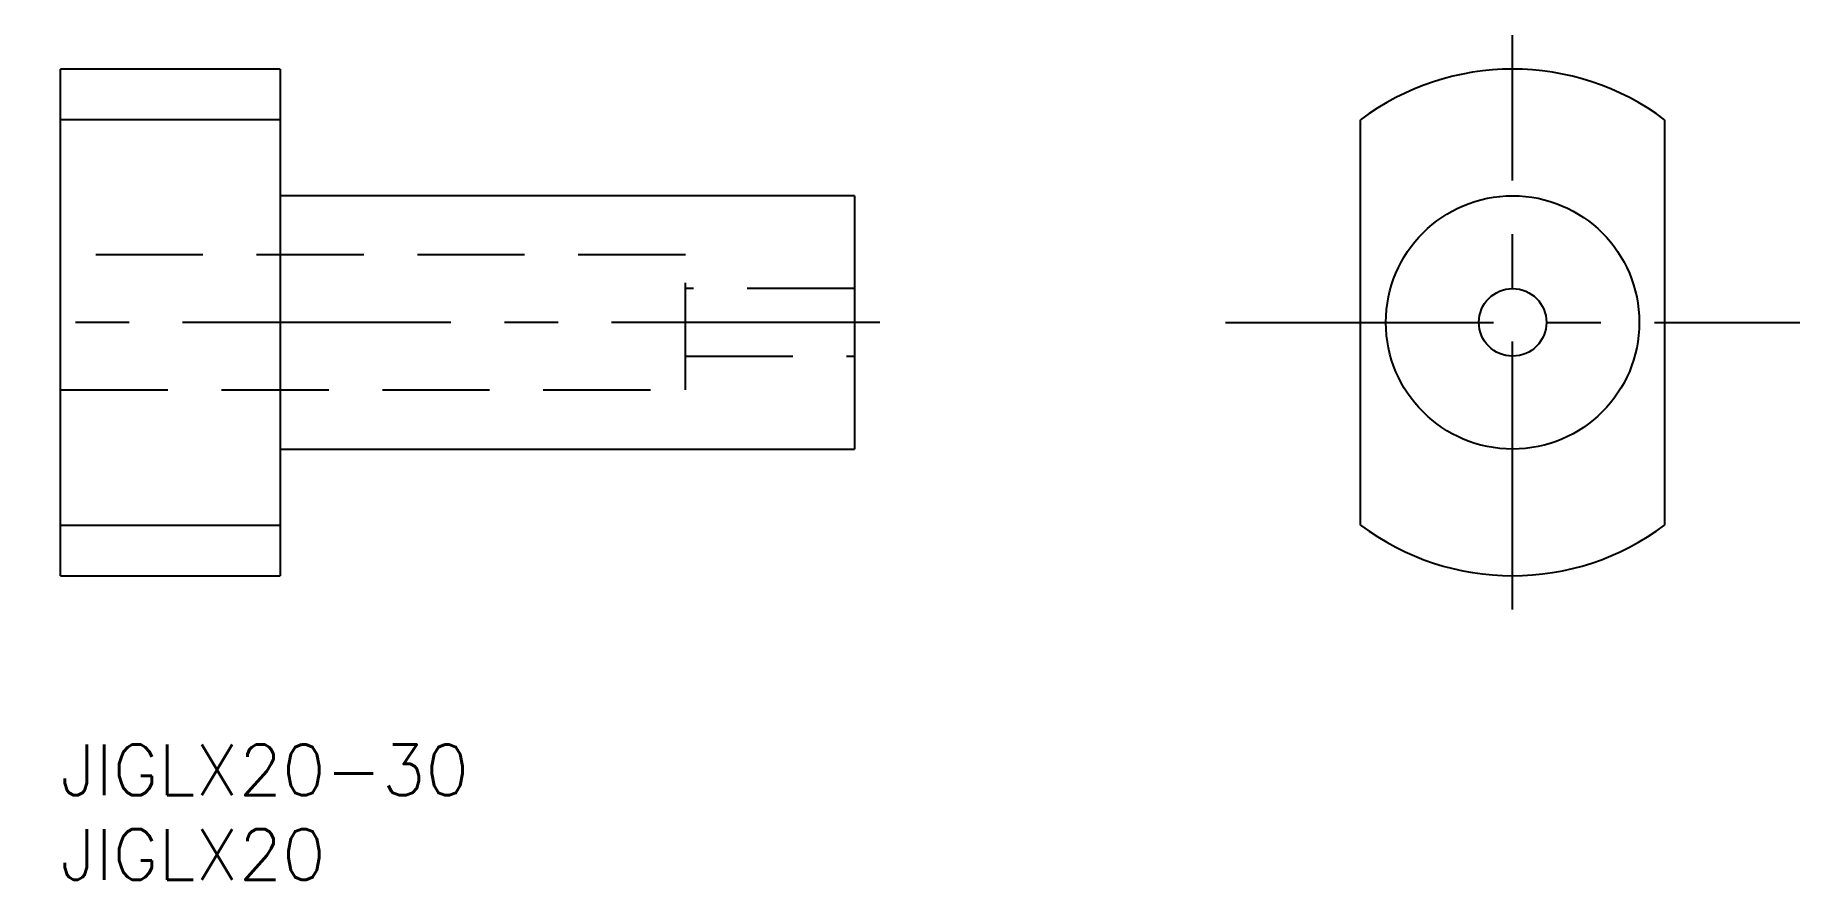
# Model space of a CAD drawing. Extents: x -2 to 103, y -8 to 42.
import ezdxf

# ---------------------------------------------------------------- set-up
doc = ezdxf.new("R2010")
doc.units = 0
doc.header["$LTSCALE"] = 0.5
doc.linetypes.add('CENTER', pattern=[50.8, 31.75, -6.35, 6.35, -6.35])
doc.linetypes.add('DASHED', pattern=[19.05, 12.7, -6.35])
for name, color, linetype in [('MSM_CENTER', 1, 'CENTER'), ('MSM_CONTINUOUS', 7, 'CONTINUOUS'), ('MSM_DASHED', 4, 'DASHED'), ('MSM_PART_NUMBER', 7, 'CONTINUOUS')]:
    doc.layers.add(name, color=color, linetype=linetype)
doc.styles.get("Standard").update_dxf_attribs({"font": 'txt.shx', "height": 3, "bigfont": 'bigfont.shx'})

# ---------------------------------------------------------------- blocks, each defined once
blk = doc.blocks.new('*U3')
at = {"layer": 'MSM_PART_NUMBER'}
blk.add_text('JIGLX20-30', height=3, dxfattribs=at).set_placement((0, -3))
blk = doc.blocks.new('*U4')
at = {"layer": 'MSM_PART_NUMBER'}
blk.add_text('JIGLX20', height=3, dxfattribs=at).set_placement((0, -8))

msp = doc.modelspace()

# ---------------------------------------------------------------- linework, layer by layer
at = {"layer": 'MSM_CENTER'}
for p, q in [((85.97, 8), (85.97, 42)), ((48.5, 25), (-1.5, 25)), ((68.97, 25), (102.97, 25))]:
    msp.add_line(p, q, dxfattribs=at)
at = {"layer": 'MSM_CONTINUOUS'}
for p, q in [((0, 10), (0, 40)), ((13, 40), (0, 40)), ((13, 40), (13, 10)), ((13, 37), (0, 37)), ((76.97, 13), (76.97, 37)), ((94.97, 37), (94.97, 13)), ((47, 32.5), (13, 32.5)), ((47, 32.5), (47, 17.5)), ((13, 17.5), (47, 17.5)), ((0, 13), (13, 13)), ((0, 10), (13, 10))]:
    msp.add_line(p, q, dxfattribs=at)
for radius in [7.5, 2]:
    msp.add_circle((85.97, 25), radius, dxfattribs=at)
for start, end in [(53.1301, 126.8699), (233.1301, 306.8699)]:
    msp.add_arc((85.97, 25), 15, start, end, dxfattribs=at)
at = {"layer": 'MSM_DASHED'}
for p, q in [((37, 29), (0, 29)), ((37, 21), (37, 29)), ((47, 27), (37, 27)), ((37, 23), (47, 23)), ((0, 21), (37, 21))]:
    msp.add_line(p, q, dxfattribs=at)

# ---------------------------------------------------------------- block references
at = {"layer": 'MSM_CONTINUOUS'}
for name in ['*U3', '*U4']:
    msp.add_blockref(name, (0, 0), dxfattribs=at)

doc.saveas('drawing.dxf')
